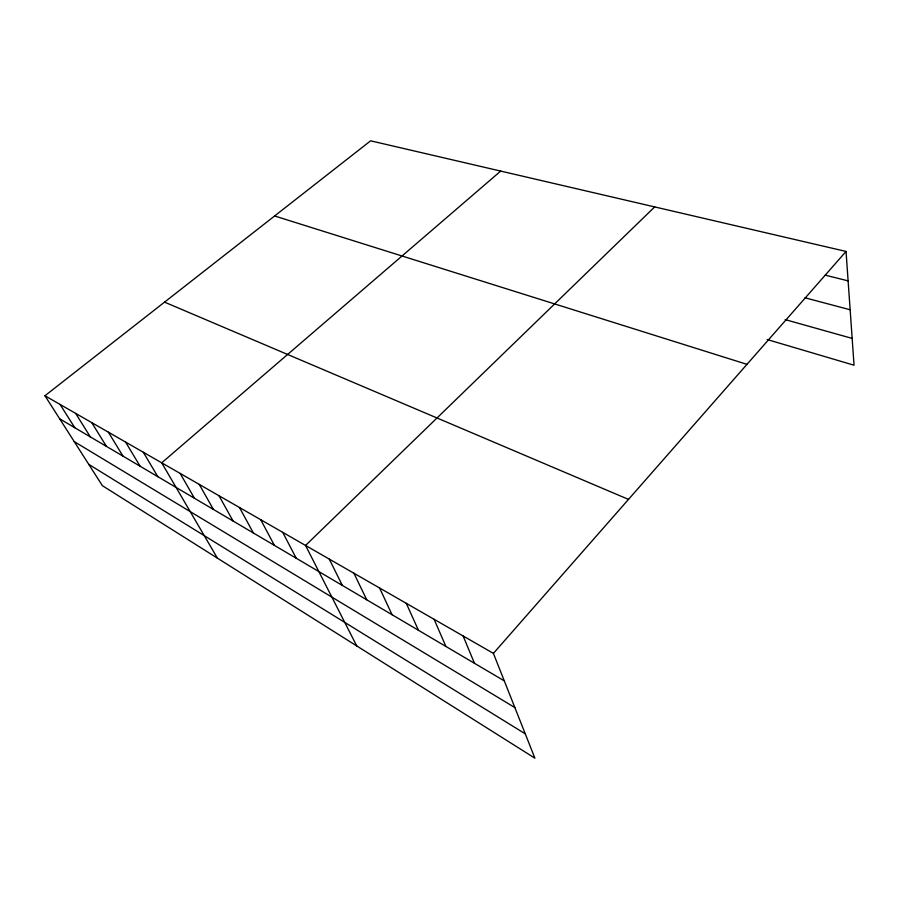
<?xml version="1.0" encoding="UTF-8"?>
<svg xmlns="http://www.w3.org/2000/svg" width="899" height="899" viewBox="0 0 899 899"><rect width="100%" height="100%" fill="white"/><g stroke="black" fill="none" stroke-linecap="round" stroke-linejoin="round"><path stroke-width="1.35" d="M493.405 653.371L846.038 251.439L370.624 140.817L44.95 395.751L102.374 485.674L534.905 758.183L493.405 653.371L44.95 395.751M654.686 206.916L305.548 545.457L356.746 645.931M500.698 171.08L161.708 462.816L217.401 558.144M825.226 275.161L848.105 280.859M804.953 297.783L850.139 309.762M785.164 319.606L852.162 338.417M767.184 339.541L854.05 365.219L846.038 251.439M274.611 215.974L746.979 364.342M164.539 302.131L628.491 499.394M59.694 418.833L504.283 680.858M74.246 441.611L514.869 707.58M88.743 464.334L525.263 733.842M60.064 404.426L74.786 427.722M75.662 413.394L90.35 436.903M91.765 422.642L106.408 446.365M108.386 432.194L122.983 456.13M125.568 442.061L140.109 466.221M143.334 452.264L157.797 476.65M180.16 473.425L194.431 498.248M199.252 484.392L213.411 509.43M219.008 495.742L233.043 520.993M239.482 507.497L253.361 532.972M260.699 519.689L274.409 545.378M282.713 532.332L296.232 558.234M329.281 559.088L342.339 585.418M353.936 573.247L366.725 599.79M379.592 587.991L392.076 614.725M406.292 603.33L418.44 630.266M434.116 619.31L445.882 646.437M463.12 635.975L474.47 663.282"/></g></svg>
